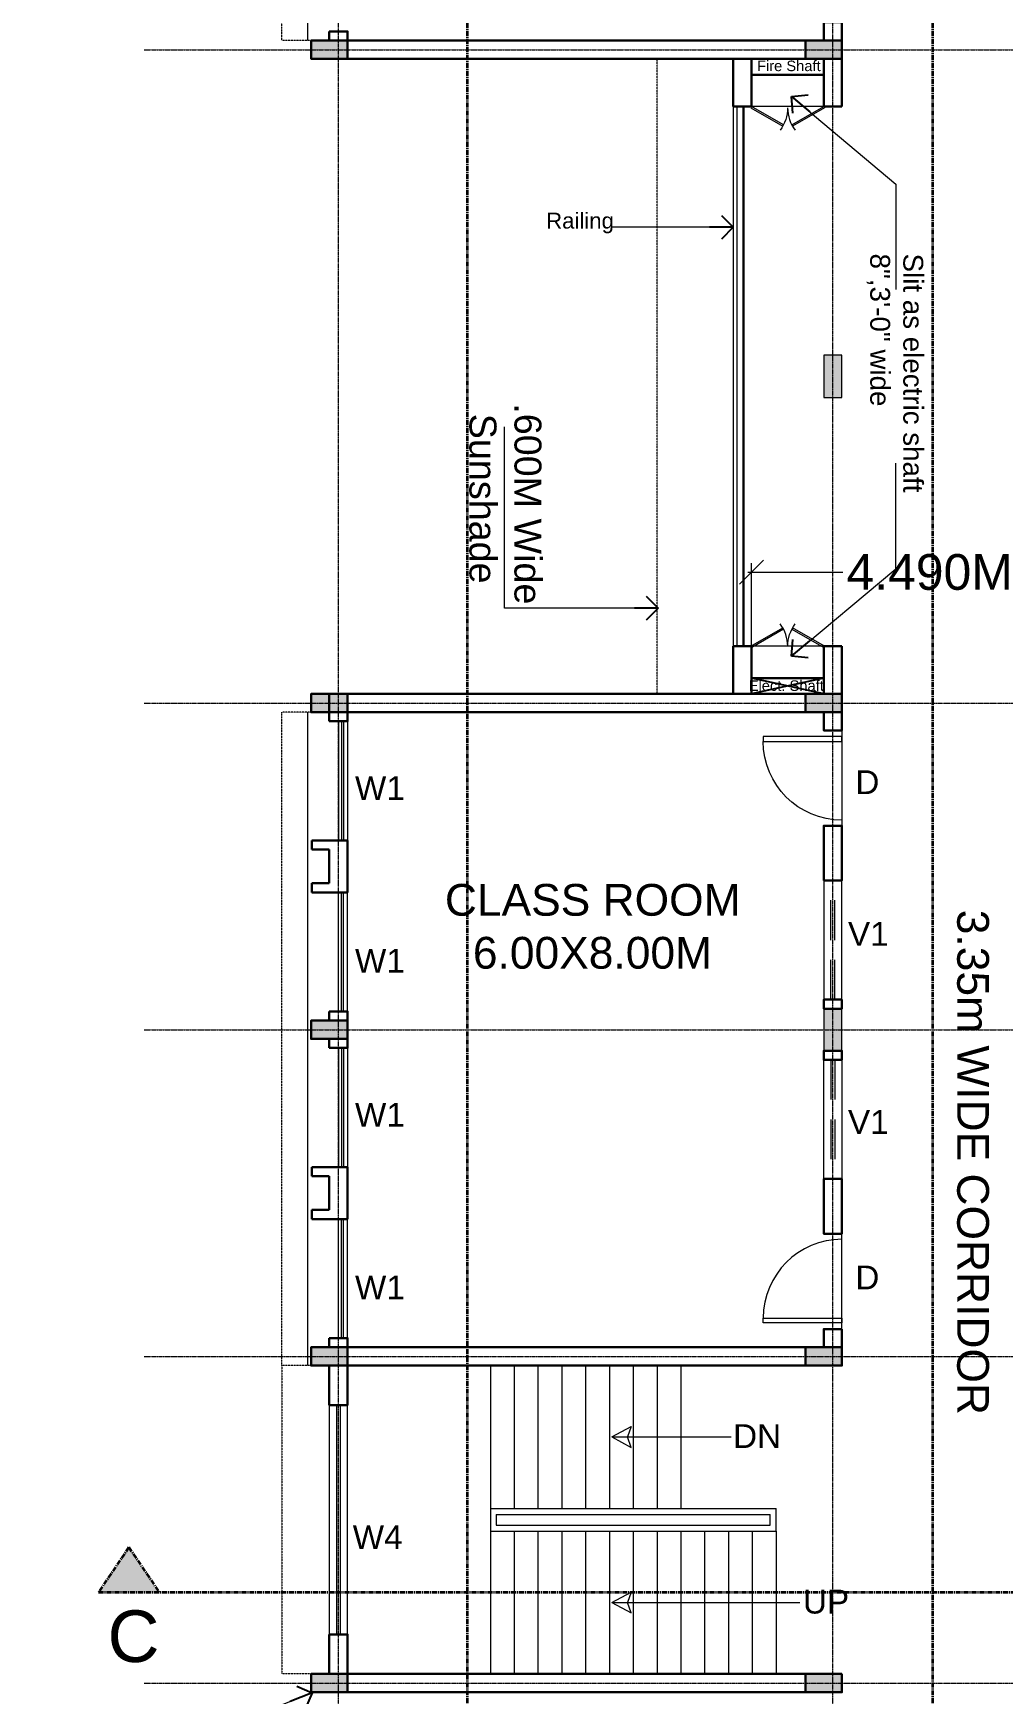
# Model space of a CAD drawing. Header units: metres. Extents: x 1545540 to 2027037, y 435419 to 693806.
# Drawn here: x 1680026 to 1692244, y 522561 to 543479 of the extents above; entities that cross this region are included whole.
import ezdxf

# ---------------------------------------------------------------- set-up
doc = ezdxf.new("R2010")
doc.units = ezdxf.units.M
doc.header["$LTSCALE"] = 1000
doc.header["$PDMODE"] = 35
doc.linetypes.add('CENTER', pattern=[2, 1.25, -0.25, 0.25, -0.25])
doc.linetypes.add('DASHED', pattern=[0.75, 0.5, -0.25])
doc.layers.get('Defpoints').update_dxf_attribs({"lineweight": 18})
for name, color, linetype, lineweight in [('- WALL', 7, 'Continuous', 30), ('Col-Hatch', 9, 'Continuous', 13), ('coloum hatch', 254, 'Continuous', 9), ('Column', 252, 'Continuous', 30), ('dimension', 6, 'Continuous', 13), ('Door', 54, 'Continuous', 13), ('elevation', 1, 'Continuous', 13), ('grid', 21, 'CENTER', 15), ('Hidden', 1, 'DASHED', 18), ('Section Line', 135, 'CENTER', 35), ('Stair', 2, 'Continuous', 15), ('Text-1', 240, 'Continuous', 15), ('Ventilator', 6, 'DASHED', 18), ('Wall', 7, 'Continuous', 30), ('Window', 150, 'Continuous', 15), ('Window-Wall', 7, 'Continuous', 18)]:
    doc.layers.add(name, color=color, linetype=linetype, lineweight=lineweight)
doc.layers.add('text', color=7, linetype='Continuous')
doc.layers.add('text @ 10', color=7, linetype='Continuous')
doc.styles.add('dim-stylus bt', font='arial.ttf')
doc.styles.add('L120', font='simplex.shx', dxfattribs={"height": 1})
doc.styles.add('style1', font='')
doc.styles.get('style1').set_extended_font_data('Century Gothic')
doc.dimstyles.new('1      100 (big)', dxfattribs={"dimscale": 75, "dimtxt": 5, "dimasz": 3.5, "dimexe": 1.5, "dimexo": 2, "dimgap": 1, "dimtad": 0, "dimdec": 3, "dimlfac": 0.001, "dimzin": 0, "dimdsep": 46, "dimtxsty": 'dim-stylus bt', "dimblk": 'OBLIQUE', "dimcen": 0, "dimdle": 0.6, "dimclrd": 256, "dimclre": 7, "dimclrt": 256, "dimadec": 0, "dimazin": 0, "dimtfac": 0.7, "dimtdec": 3, "dimtofl": 0, "dimtmove": 1, "dimatfit": 3, "dimldrblk": 'OPEN90', "dimfxl": 0, "dimtolj": 1, "dimtzin": 0, "dimlwd": 15, "dimlwe": 15, "dimarcsym": 0})

# ---------------------------------------------------------------- blocks, each defined once
blk = doc.blocks.new('_Oblique')
at = {"color": 0, "linetype": 'ByBlock', "lineweight": -2}
blk.add_line((-0.5, -0.5), (0.5, 0.5), dxfattribs=at)
blk = doc.blocks.new('*D197')
at = {"layer": 'Defpoints', "color": 0, "ltscale": 50, "transparency": 16777216}
for p in [(1693567, 536689), (1689077, 535156), (1693567, 535156)]:
    blk.add_point(p, dxfattribs=at)
at = {"layer": 'dimension', "color": 7, "lineweight": 15, "ltscale": 50, "transparency": 16777216}
for p, q in [((1689077, 535306), (1689077, 536801)), ((1693567, 535306), (1693567, 536801))]:
    blk.add_line(p, q, dxfattribs=at)
at = {"layer": 'dimension', "lineweight": 15, "ltscale": 50, "transparency": 16777216}
for p, q in [((1689032, 536689), (1690226, 536689)), ((1693612, 536689), (1692418, 536689))]:
    blk.add_line(p, q, dxfattribs=at)
at = {"layer": 'dimension', "lineweight": 15, "ltscale": 50, "transparency": 16777216, "xscale": 300, "yscale": 300, "zscale": 300, "rotation": 180}
blk.add_blockref('_Oblique', (1689077, 536689), dxfattribs=at)
at = {"layer": 'dimension', "lineweight": 15, "ltscale": 50, "transparency": 16777216, "xscale": 300, "yscale": 300, "zscale": 300}
blk.add_blockref('_Oblique', (1693567, 536689), dxfattribs=at)
at = {"layer": 'dimension', "ltscale": 50, "transparency": 16777216, "insert": (1691322, 536689), "char_height": 450, "attachment_point": 5, "style": 'dim-stylus bt'}
blk.add_mtext('\\A1;4.490M', dxfattribs=at)
blk = doc.blocks.new('_Open90')
at = {"color": 0, "linetype": 'ByBlock', "lineweight": -2}
for p, q in [((0, 0), (-1, 0)), ((-0.5, 0.5), (0, 0)), ((0, 0), (-0.5, -0.5))]:
    blk.add_line(p, q, dxfattribs=at)
blk = doc.blocks.new('CC')
at = {"layer": 'Col-Hatch', "ltscale": 0.05}
blk.add_hatch(color=256, dxfattribs=at).paths.add_polyline_path([(4078.606, 341.328), (4078.606, 341.098), (4079.066, 341.098), (4079.066, 341.328)])
at = {"layer": 'Column'}
blk.add_lwpolyline([(4078.606, 341.328), (4079.066, 341.328), (4079.066, 341.098), (4078.606, 341.098)], close=True, dxfattribs=at)
blk = doc.blocks.new('DFG')
at = {"layer": 'Col-Hatch', "ltscale": 0.05}
blk.add_hatch(color=256, dxfattribs=at).paths.add_polyline_path([(3557.561, -332.074), (3557.561, -332.304), (3557.031, -332.304), (3557.031, -332.074)])
blk.add_lwpolyline([(3557.561, -332.074), (3557.561, -332.304), (3557.031, -332.304), (3557.031, -332.074), (3557.561, -332.074)], dxfattribs=at)
blk = doc.blocks.new('Door - Left Hung 36 in.')
blk.add_lwpolyline([(0.8, -1.3), (0, 0), (31.2, 18), (31.9, 16.7)], close=True)
blk.add_arc((0, 0), 36, 0, 37.3101)
blk = doc.blocks.new('D1')
at = {"layer": 'Door', "ltscale": 0.05}
blk.add_line((1615726, 654826), (1615726, 656026), dxfattribs=at)
blk.add_lwpolyline([(1615726, 654904), (1614735, 654904), (1614735, 654964), (1615726, 654964), (1615726, 654904)], dxfattribs=at)
blk.add_arc((1615726, 654964), 992, 90, 180, dxfattribs=at)

msp = doc.modelspace()

# ---------------------------------------------------------------- hatches: boundary and pattern name
at = {"layer": 'Section Line', "ltscale": 0.05}
msp.add_hatch(color=256, dxfattribs=at).paths.add_polyline_path([(1681231.691, 524405.9065), (1680849.7471, 523840.8887), (1681613.635, 523840.8887)])

# ---------------------------------------------------------------- linework, layer by layer
at = {"layer": '- WALL'}
for p, q in [((1683987.1068, 543385.9931), (1689987.1067, 543385.9931)), ((1683987.1068, 543155.9931), (1689987.1067, 543155.9931)), ((1689987.1067, 543155.9931), (1689987.1067, 542555.9931)), ((1689987.1067, 543155.9931), (1689987.1067, 542555.9931)), ((1690217.1067, 543155.9931), (1690217.1067, 542555.9931)), ((1690217.1067, 543155.9931), (1690217.1067, 542555.9931)), ((1689077.1067, 542955.9931), (1689987.1067, 542955.9931)), ((1688847.1067, 542555.9931), (1689077.1067, 542555.9931)), ((1689987.1067, 542555.9931), (1690217.1067, 542555.9931)), ((1689987.1067, 542555.9931), (1690217.1067, 542555.9931)), ((1689077.1067, 535755.9932), (1688847.1067, 535755.9932)), ((1690217.1067, 535755.9932), (1689987.1067, 535755.9932)), ((1689987.1067, 535155.9932), (1689987.1067, 535755.9932)), ((1690217.1067, 535755.9932), (1689987.1067, 535755.9932)), ((1689987.1067, 535155.9932), (1689987.1067, 535755.9932)), ((1690217.1067, 535155.9932), (1690217.1067, 535755.9932)), ((1690217.1067, 535155.9932), (1690217.1067, 535755.9932)), ((1689077.1067, 535355.9932), (1689987.1067, 535355.9932)), ((1689077.1067, 535355.9932), (1689987.1067, 535355.9932)), ((1683537.1068, 533310.9933), (1683537.1068, 533195.9933)), ((1683987.1068, 533310.9933), (1683537.1068, 533310.9933)), ((1683757.1068, 533195.9933), (1683537.1068, 533195.9933)), ((1683757.1068, 533195.9933), (1683757.1068, 532770.9933)), ((1683987.1068, 533310.9933), (1683987.1068, 532655.9933)), ((1683537.1068, 532770.9933), (1683537.1068, 532655.9933)), ((1683537.1068, 532770.9933), (1683757.1068, 532770.9933)), ((1683537.1068, 532655.9933), (1683987.1068, 532655.9933)), ((1683537.1068, 529080.9933), (1683537.1068, 529195.9933)), ((1683537.1068, 529195.9933), (1683987.1068, 529195.9933)), ((1683537.1068, 529080.9933), (1683757.1068, 529080.9933)), ((1683757.1068, 528655.9934), (1683757.1068, 529080.9933)), ((1683987.1068, 528540.9934), (1683987.1068, 529195.9933)), ((1683537.1068, 528540.9934), (1683537.1068, 528655.9934)), ((1683757.1068, 528655.9934), (1683537.1068, 528655.9934)), ((1683987.1068, 528540.9934), (1683537.1068, 528540.9934)), ((1683987.1068, 526925.9934), (1689987.1067, 526925.9934)), ((1690217.1067, 526925.9934), (1689987.1067, 526925.9934)), ((1690217.1067, 526695.9934), (1690217.1067, 526925.9934)), ((1683987.1068, 526695.9934), (1689987.1067, 526695.9934)), ((1690217.1067, 526695.9934), (1689987.1067, 526695.9934)), ((1683987.1068, 522810.9935), (1689987.1067, 522810.9935)), ((1683987.1068, 522580.9935), (1689987.1067, 522580.9935)), ((1683987.1068, 522580.9935), (1689987.1067, 522580.9935))]:
    msp.add_line(p, q, dxfattribs=at)
at = {"layer": '- WALL', "ltscale": 0.05}
for p, q in [((1688977.8006, 542555.9931), (1688977.8006, 535755.9932)), ((1689077.1067, 535755.9932), (1689077.1067, 535155.9932)), ((1689987.1067, 535155.9932), (1683757.1068, 535155.9932)), ((1683757.1068, 534925.9932), (1683757.1068, 535155.9932)), ((1689987.1067, 534925.9932), (1683987.1068, 534925.9932))]:
    msp.add_line(p, q, dxfattribs=at)
at = {"layer": '- WALL'}
for points in [[(1683757.1068, 543500.9931), (1683987.1068, 543500.9931), (1683987.1068, 543385.9931), (1683757.1068, 543385.9931)], [(1690217.1068, 543615.9929), (1689987.1068, 543615.9929), (1689987.1068, 543385.9929), (1690217.1068, 543385.9929)], [(1683757.1068, 534810.9932), (1683987.1068, 534810.9932), (1683987.1068, 534925.9932), (1683757.1068, 534925.9932)], [(1690217.1068, 534695.9934), (1689987.1068, 534695.9934), (1689987.1068, 534925.9934), (1690217.1068, 534925.9934)], [(1689987.1068, 532805.9935), (1690217.1068, 532805.9935), (1690217.1068, 533495.9933), (1689987.1068, 533495.9933)], [(1683757.1068, 531155.9933), (1683987.1068, 531155.9933), (1683987.1068, 531040.9933), (1683757.1068, 531040.9933)], [(1690217.1069, 531305.9934), (1689987.1067, 531305.9934), (1689987.1067, 531190.9933), (1690217.1069, 531190.9933)], [(1683757.1068, 530695.9933), (1683987.1068, 530695.9933), (1683987.1068, 530810.9933), (1683757.1068, 530810.9933)], [(1690217.1069, 530545.9932), (1689987.1067, 530545.9932), (1689987.1067, 530660.9933), (1690217.1069, 530660.9933)], [(1689987.1067, 529045.9932), (1690217.1067, 529045.9932), (1690217.1067, 528355.9931), (1689987.1067, 528355.9931)], [(1690217.1068, 527155.9932), (1689987.1068, 527155.9932), (1689987.1068, 526925.9932), (1690217.1068, 526925.9932)], [(1683757.1068, 527040.9934), (1683987.1068, 527040.9934), (1683987.1068, 526925.9934), (1683757.1068, 526925.9934)], [(1683757.1068, 526198.4933), (1683987.1068, 526198.4933), (1683987.1068, 526695.9934), (1683757.1068, 526695.9934)], [(1683757.1068, 523308.4933), (1683987.1068, 523308.4933), (1683987.1068, 522810.9931), (1683757.1068, 522810.9931)]]:
    msp.add_lwpolyline(points, close=True, dxfattribs=at)
for points in [[(1688847.1067, 542555.9931), (1688847.1067, 543155.9931), (1689077.1067, 543155.9931), (1689077.1067, 542555.9931)], [(1688847.1067, 542555.9931), (1688847.1067, 543155.9931), (1689077.1067, 543155.9931), (1689077.1067, 542555.9931)], [(1689077.1067, 535755.9932), (1689077.1067, 535155.9932), (1688847.1067, 535155.9932), (1688847.1067, 535755.9932)], [(1689077.1067, 535755.9932), (1689077.1067, 535155.9932), (1688847.1067, 535155.9932), (1688847.1067, 535755.9932)]]:
    msp.add_lwpolyline(points, dxfattribs=at)
at = {"layer": 'Door'}
for p, q in [((1689987.1067, 542555.9931), (1689077.1067, 542555.9931)), ((1689987.1067, 542555.9931), (1689077.1067, 542555.9931)), ((1689987.1067, 535755.9932), (1689077.1067, 535755.9932)), ((1689987.1067, 535755.9932), (1689077.1067, 535755.9932))]:
    msp.add_line(p, q, dxfattribs=at)
at = {"layer": 'elevation'}
for p, q in [((1687318.5153, 525795.9933), (1687559.6724, 525926.9365)), ((1687559.6724, 525926.9365), (1687513.7308, 525795.9933)), ((1687318.5153, 525795.9933), (1688819.4679, 525795.9933)), ((1687318.5153, 525795.9933), (1687559.6724, 525665.0501)), ((1687559.6724, 525665.0501), (1687513.7308, 525795.9933)), ((1687318.5153, 523710.9932), (1687559.6724, 523841.9364)), ((1687559.6724, 523841.9364), (1687513.7308, 523710.9932)), ((1687318.5153, 523710.9932), (1689684.4637, 523710.9932)), ((1687318.5153, 523710.9932), (1687559.6724, 523580.05)), ((1687559.6724, 523580.05), (1687513.7308, 523710.9932))]:
    msp.add_line(p, q, dxfattribs=at)
at = {"layer": 'grid', "ltscale": 0.01}
for p, q in [((1683872.1068, 505697.7037), (1683872.1068, 576580.0684)), ((1690102.1067, 505742.5033), (1690102.1067, 576580.0684)), ((1681424.0607, 543270.9931), (1703070.7295, 543270.9931)), ((1681424.0607, 535040.9932), (1703070.7295, 535040.9932)), ((1681424.0607, 530925.9933), (1703070.7295, 530925.9933)), ((1681424.0607, 526810.9934), (1703070.7295, 526810.9934)), ((1681424.0607, 522695.9935), (1703070.7295, 522695.9935))]:
    msp.add_line(p, q, dxfattribs=at)
at = {"layer": 'Hidden', "color": 1, "ltscale": 0.005}
for p, q in [((1683157.1068, 543385.9931), (1683157.1068, 559615.9928)), ((1683757.1068, 543385.9931), (1683157.1068, 543385.9931)), ((1687887.1067, 535155.9932), (1687887.1067, 543155.9931)), ((1687887.1067, 535155.9932), (1687887.1067, 543155.9931)), ((1683757.1068, 534925.9932), (1683157.1068, 534925.9932)), ((1683157.1068, 526695.9934), (1683157.1068, 534925.9932)), ((1683757.1068, 526695.9934), (1683157.1068, 526695.9934)), ((1683157.1068, 526695.9934), (1683157.1068, 522810.9935)), ((1683757.1068, 522810.9935), (1683157.1068, 522810.9935))]:
    msp.add_line(p, q, dxfattribs=at)
at = {"layer": 'Section Line', "ltscale": 0.05}
for p, q in [((1685497.8043, 503841.6133), (1685497.8043, 578122.03)), ((1691363.1067, 503841.6133), (1691363.1067, 578122.03)), ((1681231.691, 524405.9065), (1680849.7471, 523840.8887)), ((1681231.691, 524405.9065), (1681613.635, 523840.8887)), ((1680849.7471, 523840.8887), (1705220.2761, 523840.8887)), ((1680849.7471, 523840.8887), (1681613.635, 523840.8887))]:
    msp.add_line(p, q, dxfattribs=at)
at = {"layer": 'Stair'}
for p, q in [((1689987.1067, 526925.9934), (1689317.1067, 526925.9934)), ((1685786.6825, 526695.9934), (1685786.6825, 522810.9931)), ((1686086.6825, 526695.9934), (1686086.6825, 524895.9933)), ((1686386.6825, 526695.9934), (1686386.6825, 524895.9933)), ((1686686.6825, 526695.9934), (1686686.6825, 524895.9933)), ((1686986.6826, 526695.9934), (1686986.6826, 524895.9933)), ((1687286.6826, 526695.9934), (1687286.6826, 524895.9933)), ((1687586.6826, 526695.9934), (1687586.6826, 524895.9933)), ((1687886.6826, 526695.9934), (1687886.6826, 524895.9933)), ((1688186.6826, 526695.9934), (1688186.6826, 524895.9933)), ((1689987.1067, 526695.9934), (1689017.1067, 526695.9934)), ((1685786.6825, 524895.9933), (1689386.6827, 524895.9933)), ((1689386.6827, 524610.9933), (1689386.6827, 524895.9933)), ((1685861.6825, 524820.9933), (1689311.6827, 524820.9933)), ((1685861.6825, 524820.9933), (1685861.6825, 524685.9933)), ((1685861.6825, 524685.9933), (1689311.6827, 524685.9933)), ((1689311.6827, 524685.9933), (1689311.6827, 524820.9933)), ((1685786.6825, 524610.9933), (1689386.6827, 524610.9933)), ((1686086.6825, 524610.9933), (1686086.6825, 522810.9931)), ((1686386.6825, 524610.9933), (1686386.6825, 522810.9931)), ((1686686.6825, 524610.9933), (1686686.6825, 522810.9931)), ((1686986.6826, 524610.9933), (1686986.6826, 522810.9931)), ((1687286.6826, 524610.9933), (1687286.6826, 522810.9931)), ((1687586.6826, 524610.9933), (1687586.6826, 522810.9931)), ((1687886.6826, 524610.9933), (1687886.6826, 522810.9931)), ((1688186.6826, 524610.9933), (1688186.6826, 522810.9931)), ((1688486.6827, 524610.9933), (1688486.6827, 522810.9931)), ((1688786.6827, 524610.9933), (1688786.6827, 522810.9931)), ((1689086.6827, 524610.9933), (1689086.6827, 522810.9931)), ((1689386.6827, 524610.9933), (1689386.6827, 522810.9931))]:
    msp.add_line(p, q, dxfattribs=at)
at = {"layer": 'text', "ltscale": 0.05}
for p, q in [((1690217.1067, 543155.9931), (1690217.1067, 543385.9931)), ((1690217.1067, 543155.9931), (1690217.1067, 543385.9931)), ((1689987.1067, 535155.9932), (1689077.1067, 535355.9932)), ((1689987.1067, 535355.9932), (1689077.1067, 535155.9932)), ((1689987.1067, 535155.9932), (1689077.1067, 535355.9932)), ((1689987.1067, 535355.9932), (1689077.1067, 535155.9932))]:
    msp.add_line(p, q, dxfattribs=at)
at = {"layer": 'Ventilator', "linetype": 'Continuous', "ltscale": 0.01}
for p, q in [((1688847.1067, 542555.9931), (1688847.1067, 535755.9932)), ((1688890.8477, 542555.9931), (1688890.8477, 535755.9932))]:
    msp.add_line(p, q, dxfattribs=at)
at = {"layer": 'Ventilator'}
for p, q in [((1690077.1068, 531305.9934), (1690077.1068, 532805.9935)), ((1690127.1068, 531305.9934), (1690127.1068, 532805.9935)), ((1690077.1068, 530545.9932), (1690077.1068, 529045.9931)), ((1690127.1068, 530545.9932), (1690127.1068, 529045.9931))]:
    msp.add_line(p, q, dxfattribs=at)
at = {"layer": 'Wall'}
msp.add_line((1689987.1068, 529045.9931), (1690217.1069, 529045.9931), dxfattribs=at)
at = {"layer": 'Window', "ltscale": 0.05}
for p, q in [((1688847.1067, 542555.9931), (1689077.1067, 542555.9931)), ((1689077.1107, 542555.9931), (1688847.1067, 542555.9931)), ((1683911.5217, 534810.9932), (1683911.5217, 533310.9933)), ((1683934.069, 534810.9932), (1683934.069, 533310.9933)), ((1683911.5217, 531155.9933), (1683911.5217, 532655.9933)), ((1683934.069, 531155.9933), (1683934.069, 532655.9933)), ((1683911.5217, 530695.9933), (1683911.5217, 529195.9933)), ((1683934.069, 530695.9933), (1683934.069, 529195.9933)), ((1683911.5217, 527040.9934), (1683911.5217, 528540.9934)), ((1683934.069, 527040.9934), (1683934.069, 528540.9934)), ((1683847.1068, 526198.4933), (1683847.1068, 523308.4933)), ((1683897.1068, 523308.4933), (1683897.1068, 526198.4933))]:
    msp.add_line(p, q, dxfattribs=at)
at = {"layer": 'Window-Wall'}
for p, q in [((1683487.1068, 543385.9931), (1683487.1068, 559615.9928)), ((1683487.1068, 526695.9934), (1683487.1068, 534925.9932)), ((1683872.1068, 534810.9932), (1683872.1068, 533310.9933)), ((1683987.1068, 534810.9932), (1683987.1068, 533310.9933)), ((1689987.1068, 532805.9935), (1689987.1068, 531305.9934)), ((1690217.1069, 531305.9934), (1690217.1069, 532805.9935)), ((1683872.1068, 531155.9933), (1683872.1068, 532655.9933)), ((1683987.1068, 531155.9933), (1683987.1068, 532655.9933)), ((1683872.1068, 530695.9933), (1683872.1068, 529195.9933)), ((1683987.1068, 530695.9933), (1683987.1068, 529195.9933)), ((1689987.1068, 529045.9931), (1689987.1068, 530545.9932)), ((1690217.1069, 530545.9932), (1690217.1069, 529045.9931)), ((1683872.1068, 527040.9934), (1683872.1068, 528540.9934)), ((1683987.1068, 527040.9934), (1683987.1068, 528540.9934)), ((1683757.1068, 526198.4933), (1683757.1068, 523308.4933)), ((1683987.1068, 523308.4933), (1683987.1068, 526198.4933))]:
    msp.add_line(p, q, dxfattribs=at)

# ---------------------------------------------------------------- block references
at = {"layer": 'coloum hatch', "ltscale": 0.05, "xscale": -999.9999814325156, "yscale": 999.9999814325156, "zscale": 999.9999814325156}
for p in [(5762593.0509, 202057.8906), (5768823.0508, 202057.8906), (5768823.0508, 202057.8906), (5762593.0509, 193827.8907), (5768823.0508, 193827.8907), (5768823.0508, 193827.8907), (5762593.0509, 189712.8908), (5762593.0509, 185597.8909), (5768823.0508, 185597.8909), (5762593.0509, 181482.8909), (5768823.0508, 181482.8909)]:
    msp.add_blockref('CC', p, dxfattribs=at)
at = {"layer": 'coloum hatch', "xscale": -999.9999814325156, "yscale": 999.9999814325156, "zscale": 999.9999814325156, "rotation": 90}
for p in [(1357913.2283, 4096452.1256), (1357913.2283, 4088222.1258)]:
    msp.add_blockref('DFG', p, dxfattribs=at)
at = {"layer": 'Door', "rotation": 180}
for p, xscale, yscale, zscale in [((1689067.4259, 542539.2184), -12.9078012000583, 12.9078012008541, 12.90780120030151), ((1689067.4259, 542539.2184), -12.9078012000583, 12.9078012008541, 12.90780120030151), ((1689996.7875, 542539.2184), 12.9078012000583, 12.9078012000583, 12.9078012000583), ((1689996.7875, 542539.2184), 12.9078012000583, 12.9078012000583, 12.9078012000583)]:
    msp.add_blockref('Door - Left Hung 36 in.', p, dxfattribs=dict(at, xscale=xscale, yscale=yscale, zscale=zscale))
at = {"layer": 'Door'}
for p, xscale, yscale, zscale in [((1689068.921, 535755.9932), 12.9078012000583, 12.9078012000583, 12.9078012000583), ((1689068.921, 535755.9932), 12.9078012000583, 12.9078012000583, 12.9078012000583), ((1689998.2827, 535755.9932), -12.9078012000583, 12.9078012008541, 12.90780120030151), ((1689998.2827, 535755.9932), -12.9078012000583, 12.9078012008541, 12.90780120030151)]:
    msp.add_blockref('Door - Left Hung 36 in.', p, dxfattribs=dict(at, xscale=xscale, yscale=yscale, zscale=zscale))
at = {"layer": 'Door', "ltscale": 0.05, "xscale": -1, "rotation": 180}
msp.add_blockref('D1', (74490.9981, 1189521.8226), dxfattribs=at)
at = {"layer": 'Door', "ltscale": 0.05}
msp.add_blockref('D1', (74490.9981, -127669.8359), dxfattribs=at)

# ---------------------------------------------------------------- texts
at = {"layer": 'Section Line', "ltscale": 0.05, "insert": (1680962.5247, 523611.4127), "char_height": 650, "width": 1065.825846, "attachment_point": 1, "style": 'style1'}
msp.add_mtext('{\\fArial|b0|i0|c0|p34;C}', dxfattribs=at)
at = {"layer": 'text', "width": 964.742709, "attachment_point": 5, "style": 'dim-stylus bt'}
for s, insert, char_height in [('Fire Shaft', (1689547.166, 543066.3881), 132.48407), ('Elect. Shaft', (1689515.2361, 535259.5905), 132.484074)]:
    msp.add_mtext(s, dxfattribs=dict(at, insert=insert, char_height=char_height))
at = {"layer": 'text', "attachment_point": 1, "style": 'L120'}
for s, insert, char_height, width, rotation in [('{\\fArial|b0|i0|c0|p34;Railing}', (1686489.6461, 541217.56), 200, 6841.769914, 0.00000001), ('{\\fArial|b0|i0|c0|p34;.600M Wide\\P Sunshade}', (1686430.0847, 538817.1363), 339.999994, 6841.769914, 270.00000001), ('\\pi588.06;{\\fArial|b0|i0|c0|p34;CLASS ROOM\\P\\pi941;6.00X8.00M}', (1684625.4653, 532762.0097), 399.999993, 4832.063954, 0.00000001), ('\\pi2526.7;{\\fArial|b0|i0|c0|p34;3.35m WIDE CORRIDOR}', (1692068.9708, 534963.8072), 399.999993, 11387.707906, 270.00000001)]:
    msp.add_mtext(s, dxfattribs=dict(at, insert=insert, char_height=char_height, width=width, rotation=rotation))
at = {"layer": 'text @ 10', "ltscale": 0.05, "insert": (1691239.9812, 540702.7955), "char_height": 250, "width": 3047.851602, "attachment_point": 1, "rotation": 270, "style": 'dim-stylus bt'}
msp.add_mtext('Slit as electric shaft 8",3\'-0" wide', dxfattribs=at)
at = {"layer": 'Text-1', "char_height": 300, "width": 1299.406916, "attachment_point": 1, "rotation": 0.00000001, "style": 'L120'}
for s, insert in [('\\pi376.41;{\\fArial|b0|i0|c0|p34;W1}', (1683703.8532, 534119.8453)), ('\\pi525.69;{\\fArial|b0|i0|c0|p34;D}', (1689859.8807, 534194.0947)), ('\\pi432.79;{\\fArial|b0|i0|c0|p34;V1}', (1689859.8807, 532283.1852)), ('\\pi376.41;{\\fArial|b0|i0|c0|p34;W1}', (1683703.8532, 531944.8756)), ('\\pi376.41;{\\fArial|b0|i0|c0|p34;W1}', (1683703.8532, 530004.8454)), ('\\pi432.79;{\\fArial|b0|i0|c0|p34;V1}', (1689859.8807, 529913.6252)), ('\\pi376.41;{\\fArial|b0|i0|c0|p34;W1}', (1683703.8532, 527829.8757)), ('\\pi525.69;{\\fArial|b0|i0|c0|p34;D}', (1689859.8807, 527955.4237)), ('\\pi380.4;{\\fArial|b0|i0|c0|p34;DN}', (1688464.4291, 525956.9757)), ('\\pi348.07;{\\fArial|b0|i0|c0|p34;W4}', (1683703.8532, 524684.1648)), ('\\pi384.19;{\\fArial|b0|i0|c0|p34;UP}', (1689341.1945, 523871.9756))]:
    msp.add_mtext(s, dxfattribs=dict(at, insert=insert))

# ---------------------------------------------------------------- dimensions: what is measured, and where the dimension line sits
at = {"layer": 'dimension', "ltscale": 50}
dim = msp.add_linear_dim(base=(1693567.1066, 536688.8351), p1=(1689077.1067, 535155.9932), p2=(1693567.1066, 535155.9932), angle=180, dimstyle='1      100 (big)', override={"dimtxt": 6, "dimasz": 4, "dimpost": 'M\\X'}, dxfattribs=at)
dim.commit()
dim.dimension.update_dxf_attribs({"geometry": '*D197', "text_midpoint": (1691322.1067, 536688.8351)})

# ---------------------------------------------------------------- leaders
for points in [[(1689581.678, 542681.953), (1690894.4514, 541578.684), (1690894.4514, 540248.8256)], [(1688847.1067, 541033.5435), (1687320.5751, 541033.5435)], [(1687901.4206, 536235.2593), (1685966.379, 536235.2593), (1685966.379, 538521.3273)], [(1689581.678, 535630.0333), (1690894.4514, 536733.3023), (1690894.4514, 538063.1607)], [(1683542.816, 522573.264), (1681802.0086, 521883.3007), (1680026.1637, 521883.3007)]]:
    msp.add_leader(points, dimstyle='1      100 (big)', override={"dimtxt": 6, "dimasz": 4}, dxfattribs=at)

doc.saveas('drawing.dxf')
